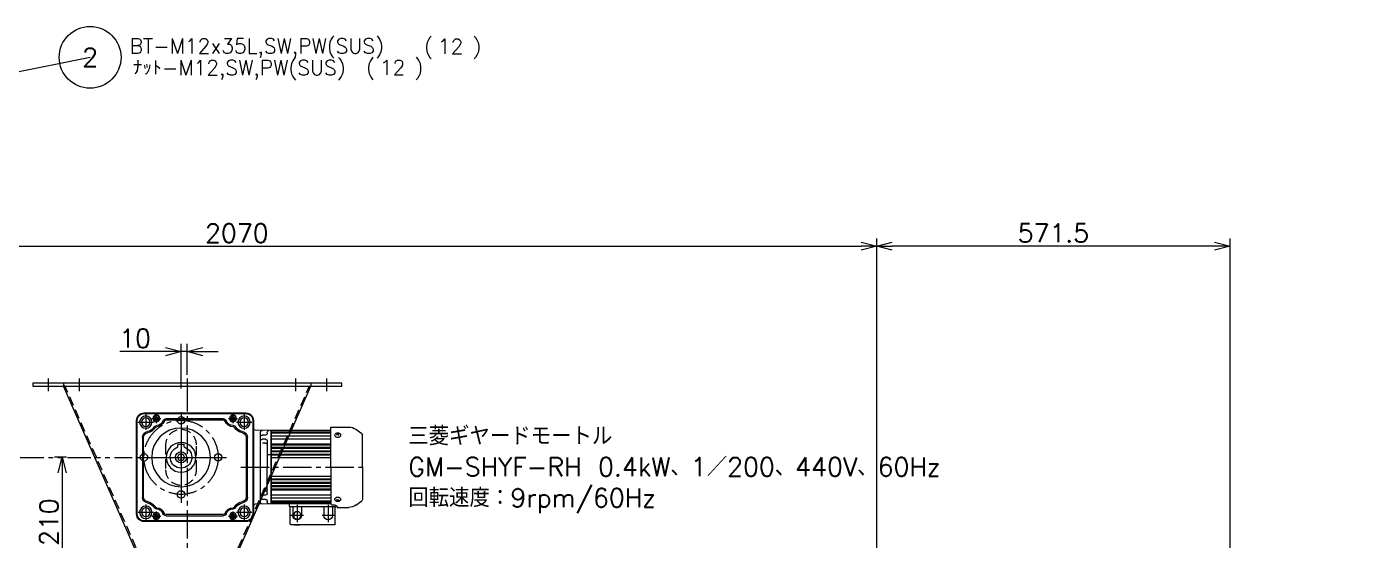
# Model space of a CAD drawing. Header units: millimetres. Extents: x 0 to 38884, y -3675 to 8056.
# Drawn here: x 4316 to 6456, y 2243 to 3075 of the extents above; entities that cross this region are included whole.
import ezdxf
from ezdxf import colors
from ezdxf.entities.mleader import LeaderData, LeaderLine
from ezdxf.enums import TextEntityAlignment as Align
from ezdxf.math import Vec2, Vec3

# ---------------------------------------------------------------- set-up
doc = ezdxf.new("R2010")
doc.units = ezdxf.units.MM
doc.header["$LTSCALE"] = 2.4
doc.header["$PDMODE"] = 99
doc.header["$PDSIZE"] = 1
for name, pattern in [('CENTER2', [28.575, 19.05, -3.175, 3.175, -3.175]), ('HIDDEN', [9.525, 6.35, -3.175]), ('PHANTOM2', [31.75, 15.875, -3.175, 3.175, -3.175, 3.175, -3.175])]:
    doc.linetypes.add(name, pattern=pattern)
for name, color, linetype, lineweight in [('04_HIDDEN', 2, 'HIDDEN', 13), ('05_CENTER', 4, 'CENTER2', 13), ('06_PHANTOM', 2, 'PHANTOM2', 13), ('07_TEXT', 3, 'Continuous', 13), ('08_DIM', 3, 'Continuous', 13)]:
    doc.layers.add(name, color=color, linetype=linetype, lineweight=lineweight)
doc.layers.add('10_DRAFT', color=8, linetype='Continuous', lineweight=0, plot=False)
doc.styles.add('KSS_TXT', font='txt.shx', dxfattribs={"bigfont": 'extfont2.shx'})
doc.styles.add('KSS_TXT_L', font='txt.shx', dxfattribs={"height": 3, "bigfont": 'extfont2.shx'})
doc.styles.get("Standard").update_dxf_attribs({"font": 'txt.shx', "bigfont": 'extfont2.shx'})
doc.dimstyles.new('KSS_DIM', dxfattribs={"dimscale": 2, "dimtxt": 3, "dimasz": 2.5, "dimexe": 1.25, "dimexo": 0.625, "dimtad": 1, "dimdsep": 46, "dimtxsty": 'KSS_TXT', "dimblk": 'OPEN30', "dimcen": 0, "dimazin": 2, "dimtfac": 0.75, "dimtmove": 0, "dimatfit": 3, "dimldrblk": 'OPEN30', "dimfxl": 1.25, "dimtolj": 1, "dimarcsym": 0})

# ---------------------------------------------------------------- blocks, each defined once
blk = doc.blocks.new('_Open30')
at = {"color": 0, "linetype": 'ByBlock', "lineweight": -2}
for p, q in [((-1, 0.268), (0, 0)), ((0, 0), (-1, -0.268)), ((0, 0), (-1, 0))]:
    blk.add_line(p, q, dxfattribs=at)
blk = doc.blocks.new('*D171')
at = {"layer": '08_DIM', "color": 0, "lineweight": -2, "transparency": 16777216}
for p, q in [((4540.6, 2548.9), (4466.8, 2548.9)), ((4565.6, 2488.8), (4565.6, 2561.4)), ((4575.6, 2548.9), (4565.6, 2548.9)), ((4575.6, 2511.3), (4575.6, 2561.4)), ((4600.6, 2548.9), (4625.6, 2548.9))]:
    blk.add_line(p, q, dxfattribs=at)
at = {"layer": 'Defpoints', "color": 0, "transparency": 16777216}
for p in [(4565.6, 2548.9), (4575.6, 2505), (4565.6, 2482.6)]:
    blk.add_point(p, dxfattribs=at)
at = {"layer": '08_DIM', "color": 0, "lineweight": -2, "transparency": 16777216, "xscale": 25, "yscale": 25, "zscale": 25}
blk.add_blockref('_Open30', (4565.6, 2548.9), dxfattribs=at)
at = {"layer": '08_DIM', "color": 0, "lineweight": -2, "transparency": 16777216, "xscale": 25, "yscale": 25, "zscale": 25, "rotation": 180}
blk.add_blockref('_Open30', (4575.6, 2548.9), dxfattribs=at)
at = {"layer": '08_DIM', "color": 0, "transparency": 16777216, "insert": (4491.2, 2570.2), "char_height": 30, "attachment_point": 5, "style": 'KSS_TXT'}
blk.add_mtext('\\A1;10', dxfattribs=at)
blk = doc.blocks.new('AM_BALLOON1')
at = {"transparency": 16777216}
blk.add_circle((0, 0), 5, dxfattribs=at)
blk.add_attdef('B_NUMBER', text='', height=3, dxfattribs=at).set_placement((0, 0), align=Align.MIDDLE_CENTER)
blk = doc.blocks.new('_OPEN')
at = {"color": 0, "linetype": 'ByBlock'}
for p, q in [((-1, 0.17), (0, 0)), ((0, 0), (-1, -0.17)), ((0, 0), (-1, 0))]:
    blk.add_line(p, q, dxfattribs=at)
blk = doc.blocks.new('*D201')
at = {"layer": '08_DIM', "color": 0, "lineweight": -2, "transparency": 16777216}
for p, q in [((4380.1, 2377.6), (4360.8, 2377.6)), ((4373.3, 2352.6), (4373.3, 2192.6)), ((4499.7, 2167.6), (4360.8, 2167.6))]:
    blk.add_line(p, q, dxfattribs=at)
at = {"layer": 'Defpoints', "color": 0, "transparency": 16777216}
for p in [(4386.4, 2377.6), (4373.3, 2167.6), (4505.9, 2167.6)]:
    blk.add_point(p, dxfattribs=at)
at = {"layer": '08_DIM', "color": 0, "lineweight": -2, "transparency": 16777216, "xscale": 25, "yscale": 25, "zscale": 25}
for p, rotation in [((4373.3, 2377.6), 90), ((4373.3, 2167.6), 270)]:
    blk.add_blockref('_Open30', p, dxfattribs=dict(at, rotation=rotation))
at = {"layer": '08_DIM', "color": 0, "transparency": 16777216, "insert": (4352, 2272.6), "char_height": 30, "attachment_point": 5, "rotation": 90, "style": 'KSS_TXT'}
blk.add_mtext('\\A1;210', dxfattribs=at)
blk = doc.blocks.new('*U52')
at = {"layer": '07_TEXT', "color": 0, "style": 'KSS_TXT'}
for s, p in [('(', (49, 1.04)), (')', (58.77, 1.04))]:
    blk.add_text(s, height=3, dxfattribs=at).set_placement(p)
blk.add_attdef('補助材料名', (1.87, 1), '', height=3, dxfattribs=at)
blk.add_attdef('個数', text='', height=3, dxfattribs=at).set_placement((54.36, 1.04), align=Align.CENTER)
blk = doc.blocks.new('*U53')
at = {"layer": '07_TEXT', "color": 0, "style": 'KSS_TXT'}
for s, p in [('(', (61.39, 0.91)), (')', (71.16, 0.91))]:
    blk.add_text(s, height=3, dxfattribs=at).set_placement(p)
blk.add_attdef('補助材料名', (1.87, 1), '', height=3, dxfattribs=at)
blk.add_attdef('個数', text='', height=3, dxfattribs=at).set_placement((66.75, 0.91), align=Align.CENTER)
blk = doc.blocks.new('*D316')
at = {"layer": '08_DIM', "color": 0, "lineweight": -2, "transparency": 16777216}
for p, q in [((5690.8, 1828.4), (5690.8, 2732)), ((6237.3, 2719.5), (5715.8, 2719.5)), ((6262.3, 1624.1), (6262.3, 2732))]:
    blk.add_line(p, q, dxfattribs=at)
at = {"layer": 'Defpoints', "color": 0, "transparency": 16777216}
for p in [(5690.8, 2719.5), (5690.8, 1822.2), (6262.3, 1617.9)]:
    blk.add_point(p, dxfattribs=at)
at = {"layer": '08_DIM', "color": 0, "lineweight": -2, "transparency": 16777216, "xscale": 25, "yscale": 25, "zscale": 25, "rotation": 180}
blk.add_blockref('_Open30', (5690.8, 2719.5), dxfattribs=at)
at = {"layer": '08_DIM', "color": 0, "lineweight": -2, "transparency": 16777216, "xscale": 25, "yscale": 25, "zscale": 25}
blk.add_blockref('_Open30', (6262.3, 2719.5), dxfattribs=at)
at = {"layer": '08_DIM', "color": 0, "transparency": 16777216, "insert": (5976.6, 2740.8), "char_height": 30, "attachment_point": 5, "style": 'KSS_TXT'}
blk.add_mtext('\\A1;571.5', dxfattribs=at)
blk = doc.blocks.new('*D455')
at = {"layer": '08_DIM', "color": 0, "lineweight": -2, "transparency": 16777216}
for p, q in [((3620.8, 2713.2), (3620.8, 2732)), ((3645.8, 2719.5), (5665.8, 2719.5)), ((5690.8, 1828.4), (5690.8, 2732))]:
    blk.add_line(p, q, dxfattribs=at)
at = {"layer": 'Defpoints', "color": 0, "transparency": 16777216}
for p in [(5690.8, 2719.5), (3620.8, 2707), (5690.8, 1822.2)]:
    blk.add_point(p, dxfattribs=at)
at = {"layer": '08_DIM', "color": 0, "lineweight": -2, "transparency": 16777216, "xscale": 25, "yscale": 25, "zscale": 25, "rotation": 180}
blk.add_blockref('_Open30', (3620.8, 2719.5), dxfattribs=at)
at = {"layer": '08_DIM', "color": 0, "lineweight": -2, "transparency": 16777216, "xscale": 25, "yscale": 25, "zscale": 25}
blk.add_blockref('_Open30', (5690.8, 2719.5), dxfattribs=at)
at = {"layer": '08_DIM', "color": 0, "transparency": 16777216, "insert": (4655.8, 2740.7), "char_height": 30, "attachment_point": 5, "style": 'KSS_TXT'}
blk.add_mtext('\\A1;2070', dxfattribs=at)
blk = doc.blocks.new('GM-SHYF-RH 0.4kW、1／160、＊＊V、60Hza_1')
at = {"color": 0}
for p, q in [((60, 72), (-105, 72)), ((60, 71), (-105, 71)), ((-282.7, 45.4), (-292.4, 38.6)), ((-242.5, 49), (-271.2, 49)), ((-242.5, -16), (-242.5, 49)), ((-242.5, 43.5), (-145.5, 43.5)), ((-175.5, 43.5), (-145.5, 43.5)), ((-145.5, 43.5), (-119.9, 43.9)), ((-145.5, -16), (-145.5, 43.5)), ((-145.5, 43.5), (-145.5, -16)), ((-117, 60), (-117, -92)), ((-116, 60), (-116, -92)), ((-68.1, 62.5), (24.1, 62.5)), ((24.1, 60.5), (-68.1, 60.5)), ((71, -92), (71, 60)), ((72, -92), (72, 60)), ((-293.5, -16), (-293.5, 36.4)), ((-255.5, 38.9), (-253.5, 37.7)), ((-253.5, 37.7), (-255.5, 36.1)), ((-251.5, 38.9), (-253.5, 37.7)), ((-253.5, 37.7), (-251.5, 36.1)), ((-242.5, 41), (-145.5, 41)), ((-242.5, 40), (-145.5, 40)), ((-242.5, 39), (-145.5, 39)), ((-242.5, 34.3), (-145.5, 34.3)), ((-242.5, 29.4), (-145.5, 29.4)), ((-139.5, 39.5), (-139.5, 40.5)), ((-139.5, 39.5), (-139.5, 39.1)), ((-139.5, 26.2), (-139.5, -16)), ((-136.5, 36.1), (-131.5, 36.1)), ((-136.5, 29.2), (-131.5, 29.2)), ((-136.5, 23), (-131.5, 23)), ((-128.5, -72.7), (-128.5, 40.7)), ((-117, 19.4), (-117, 33.2)), ((-107.5, -64.3), (-107.5, 32.3)), ((-105.5, 32.3), (-105.5, -64.3)), ((60.5, -64.3), (60.5, 32.3)), ((62.5, 32.3), (62.5, -64.3)), ((-242.5, 21.3), (-145.5, 21.3)), ((-242.5, 19.7), (-145.5, 19.7)), ((-242.5, 15.8), (-145.5, 15.8)), ((-242.5, 14.3), (-145.5, 14.3)), ((-242.5, 10.2), (-145.5, 10.2)), ((-242.5, 8.8), (-145.5, 8.8)), ((-242.5, 4.6), (-145.5, 4.6)), ((-242.5, 3.4), (-145.5, 3.4)), ((-145.5, 4), (-139.5, 4)), ((-5, 16.8), (-5, 20.8)), ((-5, 20.8), (5, 20.8)), ((5, 16.8), (5, 20.8)), ((-293.5, -16), (-293.5, -68.4)), ((-242.5, -1), (-145.5, -1)), ((-242.5, -16), (-242.5, -74.6)), ((-145.5, -16), (-145.5, -75.5)), ((-145.5, -75.5), (-145.5, -16)), ((-139.5, -58.2), (-139.5, -16)), ((-242.5, -31), (-145.5, -31)), ((-242.5, -35.4), (-145.5, -35.4)), ((-242.5, -36.6), (-145.5, -36.6)), ((-242.5, -40.8), (-145.5, -40.8)), ((-242.5, -42.2), (-145.5, -42.2)), ((-145.5, -36), (-139.5, -36)), ((-242.5, -46.3), (-145.5, -46.3)), ((-242.5, -47.8), (-145.5, -47.8)), ((-242.5, -51.7), (-145.5, -51.7)), ((-242.5, -53.3), (-145.5, -53.3)), ((-242.5, -61.4), (-145.5, -61.4)), ((-136.5, -55), (-131.5, -55)), ((-136.5, -61.2), (-131.5, -61.2)), ((-117, -51.4), (-117, -65.2)), ((-282.7, -77.4), (-292.4, -70.6)), ((-252.5, -81), (-271.2, -81)), ((-253.5, -69.7), (-255.5, -68.1)), ((-255.5, -70.9), (-253.5, -69.7)), ((-253.5, -69.7), (-251.5, -68.1)), ((-251.5, -70.9), (-253.5, -69.7)), ((-252.5, -81), (-252.5, -80.6)), ((-250.5, -79.5), (-250.5, -77.8)), ((-175.5, -79.5), (-250.5, -79.5)), ((-249.5, -77.6), (-245.5, -77.6)), ((-249.5, -108), (-249.5, -79.5)), ((-245, -79.5), (-245, -94)), ((-242.5, -66.3), (-145.5, -66.3)), ((-242.5, -71), (-145.5, -71)), ((-242.5, -72), (-145.5, -72)), ((-242.5, -73), (-145.5, -73)), ((-175.5, -74.5), (-242.5, -74.5)), ((-231, -79.5), (-231, -94)), ((-195, -79.5), (-195, -94)), ((-181, -79.5), (-181, -94)), ((-176.5, -108), (-176.5, -79.5)), ((-175.5, -79.5), (-175.5, -74.5)), ((-175.5, -75.5), (-145.5, -75.5)), ((-145.5, -75.5), (-119.9, -75.9)), ((-139.5, -71.5), (-139.5, -71.1)), ((-139.5, -71.5), (-139.5, -71.1)), ((-139.5, -71.5), (-139.5, -72.5)), ((-136.5, -68.1), (-131.5, -68.1)), ((-105, -103), (60, -103)), ((-105, -104), (60, -104)), ((-68.1, -92.5), (24.1, -92.5)), ((24.1, -94.5), (-68.1, -94.5)), ((-177.5, -109), (-248.5, -109)), ((-191.5, -109), (-191.5, -109.5)), ((-183.5, -109.5), (-191.5, -109.5)), ((-186, -109), (-186, -109.5)), ((-183.5, -109), (-183.5, -109.5))]:
    blk.add_line(p, q, dxfattribs=at)
at = {"color": 0, "linetype": 'CENTER2'}
for p, q in [((-102, 69.5), (-102, 44.5)), ((-84, 70.4), (-84, 55.6)), ((0, 65.4), (0, -65.4)), ((40, 70.4), (40, 55.6)), ((57, 69.5), (57, 44.5)), ((-89.5, 57), (-114.5, 57)), ((-76.6, 63), (-91.4, 63)), ((47.4, 63), (32.6, 63)), ((69.5, 57), (44.5, 57)), ((65.4, 0), (-65.4, 0)), ((-96.6, -16), (-297.8, -16)), ((-238, -76.7), (-238, -104.7)), ((-188, -76.7), (-188, -104.7)), ((-102, -76.5), (-102, -101.5)), ((57, -76.5), (57, -101.5)), ((-247.6, -94), (-228.4, -94)), ((-198.2, -94), (-177.8, -94)), ((-89.5, -89), (-114.5, -89)), ((-76.6, -95), (-91.4, -95)), ((-84, -87.6), (-84, -102.4)), ((47.4, -95), (32.6, -95)), ((40, -87.6), (40, -102.4)), ((69.5, -89), (44.5, -89))]:
    blk.add_line(p, q, dxfattribs=at)
at = {"color": 0, "linetype": 'Continuous'}
for p, q in [((-84, 65.9), (-86.5, 64.4)), ((-86.5, 61.6), (-86.5, 64.4)), ((-84, 65.9), (-81.5, 64.4)), ((-81.5, 64.4), (-81.5, 61.6)), ((40, 65.9), (37.5, 64.4)), ((37.5, 61.6), (37.5, 64.4)), ((40, 65.9), (42.5, 64.4)), ((42.5, 64.4), (42.5, 61.6)), ((-84, 60.1), (-86.5, 61.6)), ((-81.5, 61.6), (-84, 60.1)), ((40, 60.1), (37.5, 61.6)), ((42.5, 61.6), (40, 60.1)), ((-84, -92.1), (-86.5, -93.6)), ((-86.5, -96.4), (-86.5, -93.6)), ((-84, -97.9), (-86.5, -96.4)), ((-84, -92.1), (-81.5, -93.6)), ((-81.5, -96.4), (-84, -97.9)), ((-81.5, -93.6), (-81.5, -96.4)), ((40, -92.1), (37.5, -93.6)), ((37.5, -96.4), (37.5, -93.6)), ((40, -97.9), (37.5, -96.4)), ((40, -92.1), (42.5, -93.6)), ((42.5, -96.4), (40, -97.9)), ((42.5, -93.6), (42.5, -96.4))]:
    blk.add_line(p, q, dxfattribs=at)
at = {"color": 0}
for points in [[(-248.8, 35.9), (-248.9, 36.6), (-249.2, 37.3), (-249.6, 37.9), (-250.2, 38.5), (-250.9, 38.9), (-251.7, 39.3), (-252.6, 39.5), (-253.5, 39.5), (-254.4, 39.5), (-255.3, 39.3), (-256.1, 38.9), (-256.8, 38.5), (-257.4, 37.9), (-257.8, 37.3), (-258.1, 36.6), (-258.2, 35.9), (-258.1, 35.2), (-257.8, 34.5), (-257.4, 33.9), (-256.8, 33.4), (-256.1, 32.9), (-255.3, 32.6), (-254.4, 32.4), (-253.5, 32.3), (-252.6, 32.4), (-251.7, 32.6), (-250.9, 32.9), (-250.2, 33.4), (-249.6, 33.9), (-249.2, 34.5), (-248.9, 35.2)], [(-248.8, -67.9), (-248.9, -67.2), (-249.2, -66.5), (-249.6, -65.9), (-250.2, -65.4), (-250.9, -64.9), (-251.7, -64.6), (-252.6, -64.4), (-253.5, -64.3), (-254.4, -64.4), (-255.3, -64.6), (-256.1, -64.9), (-256.8, -65.4), (-257.4, -65.9), (-257.8, -66.5), (-258.1, -67.2), (-258.2, -67.9), (-258.1, -68.6), (-257.8, -69.3), (-257.4, -69.9), (-256.8, -70.5), (-256.1, -70.9), (-255.3, -71.3), (-254.4, -71.5), (-253.5, -71.5), (-252.6, -71.5), (-251.7, -71.3), (-250.9, -70.9), (-250.2, -70.5), (-249.6, -69.9), (-249.2, -69.3), (-248.9, -68.6)]]:
    blk.add_lwpolyline(points, close=True, dxfattribs=at)
for centre, radius in [((-102, 57), 10), ((-84, 63), 5.5), ((40, 63), 5.5), ((57, 57), 10), ((-102, 57), 7), ((0, 0), 47.5), ((57, 57), 7), ((0, 0), 24), ((-102, -89), 10), ((-102, -89), 7), ((57, -89), 10), ((57, -89), 7), ((-188, -94), 6), ((-84, -95), 5.5), ((40, -95), 5.5)]:
    blk.add_circle(centre, radius, dxfattribs=at)
at = {"color": 0, "linetype": 'Continuous'}
for centre in [(-84, 63), (40, 63), (-84, -95), (40, -95)]:
    blk.add_circle(centre, 5, dxfattribs=at)
at = {"color": 0}
for centre, radius, start, end in [((-105, 60), 12, 90, 180), ((-105, 60), 11, 90, 180), ((60, 60), 12, 0, 90), ((60, 60), 11, 0, 90), ((-271.2, 29), 20, 90, 125), ((-142.5, 40.5), 3, 0, 90), ((-131.5, 40.7), 3, 0, 90.9812), ((-120, 46.9), 3, 271, 0), ((-102, 57), 15.5, 279.2069, 328.412), ((-102, 57), 17.5, 279.2069, 328.412), ((-84.1, 46), 5.5, 89.6249, 148.412), ((-84.1, 46), 3.5, 89.6249, 148.412), ((-84, 63), 11.5, 269.6249, 339.3338), ((-84, 63), 13.5, 269.6249, 339.3338), ((-68.1, 57), 5.5, 90, 159.3338), ((-68.1, 57), 3.5, 90, 159.3338), ((24.1, 57), 5.5, 20.6662, 90), ((24.1, 57), 3.5, 20.6662, 90), ((40, 63), 13.5, 200.6662, 266.9553), ((40, 63), 11.5, 200.6662, 266.9553), ((39.1, 46), 3.5, 31.5123, 86.9553), ((39.1, 46), 5.5, 31.5123, 86.9553), ((57, 57), 17.5, 211.5123, 260.7931), ((57, 57), 15.5, 211.5123, 260.7931), ((-290.9, 36.4), 2.6, 125, 180), ((-136.5, 39.1), 3, 180, 270), ((-136.5, 26.2), 3, 90, 180), ((-136.5, 20), 3, 90, 180), ((-131.5, 33.1), 3, 0, 90), ((-131.5, 26.2), 3, 0, 90), ((-98, 32.3), 9.5, 99.2069, 180), ((-98, 32.3), 7.5, 99.2069, 180), ((53, 32.3), 7.5, 0, 80.7931), ((53, 32.3), 9.5, 0, 80.7931), ((0, 0), 17.5, 106.6016, 73.3984), ((-136.5, -52), 3, 180, 270), ((-136.5, -58.2), 3, 180, 270), ((-131.5, -58.2), 3, 270, 0), ((-290.9, -68.4), 2.6, 180, 235), ((-271.2, -61), 20, 235, 270), ((-249.5, -80.6), 3, 90, 180), ((-245.5, -74.6), 3, 270, 0), ((-142.5, -72.5), 3, 270, 0), ((-136.5, -71.1), 3, 90, 180), ((-131.5, -72.7), 3, 269.0188, 0), ((-131.5, -65.1), 3, 270, 0), ((-120, -78.9), 3, 0, 89), ((-98, -64.3), 9.5, 180, 260.7931), ((-98, -64.3), 7.5, 180, 260.7931), ((-102, -89), 15.5, 31.586, 80.7931), ((-102, -89), 17.5, 31.586, 80.7931), ((-84.1, -78), 5.5, 211.586, 270.3738), ((-84.1, -78), 3.5, 211.586, 270.3738), ((-84, -95), 13.5, 20.6684, 90.3738), ((-84, -95), 11.5, 20.6684, 90.3738), ((40, -95), 13.5, 93.046, 159.3316), ((40, -95), 11.5, 93.046, 159.3316), ((39.1, -78), 3.5, 273.046, 328.4898), ((39.1, -78), 5.5, 273.046, 328.4898), ((57, -89), 17.5, 99.2069, 148.4898), ((57, -89), 15.5, 99.2069, 148.4898), ((53, -64.3), 7.5, 279.2069, 0), ((53, -64.3), 9.5, 279.2069, 0), ((-238, -94), 7, 180, 0), ((-188, -94), 7, 180, 0), ((-105, -92), 12, 180, 270), ((-105, -92), 11, 180, 270), ((-68.1, -89), 5.5, 200.6684, 270), ((-68.1, -89), 3.5, 200.6684, 270), ((24.1, -89), 3.5, 270, 339.3316), ((24.1, -89), 5.5, 270, 339.3316), ((60, -92), 11, 270, 0), ((60, -92), 12, 270, 0), ((-248.5, -108), 1, 180, 270), ((-177.5, -108), 1, 270, 0)]:
    blk.add_arc(centre, radius, start, end, dxfattribs=at)
blk = doc.blocks.new('A$C35045EA2_1')
at = {"color": 0, "linetype": 'CENTER2'}
for p, q in [((-12, 0), (12, 0)), ((0, -12), (0, 12))]:
    blk.add_line(p, q, dxfattribs=at)
at = {"color": 0}
for p, q in [((-5.8, 0), (-2.9, 5)), ((-2.9, -5), (-5.8, 0)), ((-2.9, 5), (2.9, 5)), ((2.9, 5), (5.8, 0)), ((5.8, 0), (2.9, -5)), ((2.9, -5), (-2.9, -5))]:
    blk.add_line(p, q, dxfattribs=at)
blk.add_circle((0, 0), 9, dxfattribs=at)
at = {"layer": '10_DRAFT', "style": 'KSS_TXT_L'}
blk.add_text('CS-M12', height=0.3, dxfattribs=at).set_placement((-0.7, -0.5))
blk = doc.blocks.new('A$C78E2109B_1')
at = {"color": 4, "xscale": -1}
blk.add_blockref('GM-SHYF-RH 0.4kW、1／160、＊＊V、60Hza_1', (0, 0), dxfattribs=at)
blk.add_blockref('A$C35045EA2_1', (0, 0))
blk = doc.blocks.new('A$C27E27D08_1')
at = {"color": 0}
for p, q in [((-57.2, 0), (-200, 325)), ((57.2, 0), (200, 325))]:
    blk.add_line(p, q, dxfattribs=at)
blk.add_lwpolyline([(-250, 325), (250, 325), (250, 330), (-250, 330)], close=True, dxfattribs=at)
for centre, radius in [((-10, 270), 6), ((-70, 210), 6), ((50, 210), 6), ((-10, 150), 6), ((0, 0), 57.1), ((0, 0), 54)]:
    blk.add_circle(centre, radius, dxfattribs=at)
at = {"layer": '04_HIDDEN'}
for p, q in [((-200, 330), (-200, 325)), ((-197.9, 325.9), (-200, 325)), ((-55, 0.9), (-197.9, 325.9)), ((55, 0.9), (197.9, 325.9)), ((197.9, 325.9), (200, 325)), ((200, 330), (200, 325)), ((-55, 0.9), (-57.2, 0)), ((55, 0.9), (57.2, 0))]:
    blk.add_line(p, q, dxfattribs=at)
blk.add_lwpolyline([(15, 190), (15, 230, 1), (-35, 230), (-35, 190, 1)], format="xyb", close=True, dxfattribs=at)
at = {"layer": '05_CENTER'}
for p, q in [((-225, 337.5), (-225, 317.3)), ((-175, 337.5), (-175, 317.3)), ((0, 337.5), (0, 317.3)), ((0, 330), (0, -73.8)), ((175, 337.5), (175, 317.3)), ((225, 337.5), (225, 317.3)), ((-10, 283.4), (-10, 136.6)), ((-83.4, 210), (63.4, 210)), ((-69.6, 0), (69.6, 0))]:
    blk.add_line(p, q, dxfattribs=at)
blk.add_circle((-10, 210), 60, dxfattribs=at)

msp = doc.modelspace()

# ---------------------------------------------------------------- linework, layer by layer
at = {"layer": '06_PHANTOM'}
msp.add_line((4305.4643, 2377.5721), (4486.6862, 2377.5721), dxfattribs=at)

# ---------------------------------------------------------------- block references
for name, p in [('A$C27E27D08_1', (4575.5643, 2167.5721)), ('A$C78E2109B_1', (4565.5643, 2377.5721))]:
    msp.add_blockref(name, p)
at = {"layer": '08_DIM', "color": 15, "xscale": 8, "yscale": 8, "zscale": 8}
for name, p, values in [('*U53', (4467.4938, 3023.6726), {'補助材料名': 'BT-M12x35L,SW,PW(SUS)', '個数': '12'}), ('*U52', (4472.658, 2988.4971), {'補助材料名': 'ﾅｯﾄ-M12,SW,PW(SUS)', '個数': '12'})]:
    msp.add_blockref(name, p, dxfattribs=at).add_auto_attribs(values)

# ---------------------------------------------------------------- texts
at = {"layer": '07_TEXT', "color": 4, "insert": (4933.1316, 2427.138), "char_height": 30, "width": 961.465908, "attachment_point": 1, "style": 'KSS_TXT'}
msp.add_mtext('三菱ギヤードモートル\\PGM-SHYF-RH 0.4kW、1／200、440V、60Hz\\P回転速度：9rpm/60Hz', dxfattribs=at)

# ---------------------------------------------------------------- dimensions: what is measured, and where the dimension line sits
at = {"layer": '08_DIM', "color": 1}
for base, p1, p2, override, picture, middle in [((5690.8009, 2719.4925), (3620.8009, 2706.9925), (5690.8009, 1822.1548), {"dimscale": 10, "dimarcsym": 1}, '*D455', (4655.8009, 2740.7425)), ((4565.5643, 2548.9382), (4575.5643, 2505.0396), (4565.5643, 2482.5721), {"dimscale": 10}, '*D171', (4491.1893, 2570.1882))]:
    dim = msp.add_linear_dim(base=base, p1=p1, p2=p2, dimstyle='KSS_DIM', override=override, dxfattribs=at)
    dim.commit()
    dim.dimension.update_dxf_attribs({"geometry": picture, "text_midpoint": middle})
at = {"layer": '08_DIM'}
dim = msp.add_linear_dim(base=(5690.8009, 2719.4925), p1=(6262.3009, 1617.866), p2=(5690.8009, 1822.1548), dimstyle='KSS_DIM', override={"dimscale": 10, "dimarcsym": 1}, dxfattribs=at)
dim.commit()
dim.dimension.update_dxf_attribs({"geometry": '*D316', "text_midpoint": (5976.5509, 2740.7842)})
at = {"layer": '08_DIM', "color": 1}
dim = msp.add_linear_dim(base=(4373.2618, 2167.5721), p1=(4386.3788, 2377.5721), p2=(4505.9268, 2167.5721), angle=90, dimstyle='KSS_DIM', override={"dimscale": 10}, dxfattribs=at)
dim.commit()
dim.dimension.update_dxf_attribs({"geometry": '*D201', "text_midpoint": (4352.0118, 2272.5721)})

# ---------------------------------------------------------------- leaders
at = {"layer": '08_DIM'}
ml = msp.add_multileader_block('Standard', dxfattribs=at)
ml.set_content('AM_BALLOON1', color=256, scale=10)
ml.set_attribute('B_NUMBER', '2', width=0)
ml.set_leader_properties(color=256, linetype='ByLayer', lineweight=-1)
ml.set_arrow_properties(name='OPEN30')
ml.build(insert=Vec2(0, 0))
ml.multileader.update_dxf_attribs({"has_dogleg": 0, "text_right_attachment_type": 6, "dogleg_length": 0, "arrow_head_size": 25, "scale": 10, "block_connection_type": 1})
ctx = ml.context
ctx.base_point, ctx.scale, ctx.char_height, ctx.arrow_head_size, ctx.landing_gap_size, ctx.plane_origin = Vec3(4418.4596, 3025.2939), 10, 40, 25, 20, Vec3(4484.7064, 3312.1996)
ctx.right_attachment, ctx.attachment_type = 6, 1
notes = []
notes.append((ctx, [(0, (1, 1, 0), (4418.4596, 3025.2939), (1, 0), 0, [(0, [(4220.8009, 2985.9833)], 0, [])])]))
ctx.block.insert = Vec3(4418.4596, 3025.2939)
ml = msp.add_multileader_block('Standard', dxfattribs=at)
ml.set_content('AM_BALLOON1', color=256, scale=3)
ml.set_attribute('B_NUMBER', 'B', width=0)
ml.set_leader_properties(color=256, linetype='ByLayer', lineweight=-1)
ml.set_arrow_properties(name='OPEN')
ml.build(insert=Vec2(0, 0))
ml.multileader.update_dxf_attribs({"leader_type": 0, "has_dogleg": 0, "text_right_attachment_type": 6, "dogleg_length": 0, "arrow_head_size": 6, "scale": 3, "block_connection_type": 1})
ctx = ml.context
ctx.base_point, ctx.scale, ctx.char_height, ctx.arrow_head_size, ctx.landing_gap_size, ctx.plane_origin = Vec3(10430.3073, 2738.286), 3, 12, 6, 6, Vec3(10430.3073, 2738.286)
ctx.right_attachment, ctx.attachment_type = 6, 1
notes.append((ctx, [(0, (0, 0, 0), (0, 0), (1, 0), 1, [])]))
ctx.block.insert = Vec3(10430.3073, 2738.286)
ml = msp.add_multileader_block('Standard', dxfattribs=at)
ml.set_content('AM_BALLOON1', color=256, scale=3)
ml.set_attribute('B_NUMBER', 'L', width=0)
ml.set_leader_properties(color=256, linetype='ByLayer', lineweight=-1)
ml.set_arrow_properties(name='OPEN')
ml.build(insert=Vec2(0, 0))
ml.multileader.update_dxf_attribs({"leader_type": 0, "has_dogleg": 0, "text_right_attachment_type": 6, "dogleg_length": 0, "arrow_head_size": 6, "scale": 3, "block_connection_type": 1})
ctx = ml.context
ctx.base_point, ctx.scale, ctx.char_height, ctx.arrow_head_size, ctx.landing_gap_size, ctx.plane_origin = Vec3(10446.325, 2647.0109), 3, 12, 6, 6, Vec3(10446.325, 2647.0109)
ctx.right_attachment, ctx.attachment_type = 6, 1
notes.append((ctx, [(0, (0, 0, 0), (0, 0), (1, 0), 1, [])]))
ctx.block.insert = Vec3(10446.325, 2647.0109)
ml = msp.add_multileader_block('Standard', dxfattribs=at)
ml.set_content('AM_BALLOON1', color=256, scale=3)
ml.set_attribute('B_NUMBER', 'I', width=0)
ml.set_leader_properties(color=256, linetype='ByLayer', lineweight=-1)
ml.set_arrow_properties(name='OPEN')
ml.build(insert=Vec2(0, 0))
ml.multileader.update_dxf_attribs({"leader_type": 0, "has_dogleg": 0, "text_right_attachment_type": 6, "dogleg_length": 0, "arrow_head_size": 6, "scale": 3, "block_connection_type": 1})
ctx = ml.context
ctx.base_point, ctx.scale, ctx.char_height, ctx.arrow_head_size, ctx.landing_gap_size, ctx.plane_origin = Vec3(10429.5372, 2608.367), 3, 12, 6, 6, Vec3(10429.5372, 2608.367)
ctx.right_attachment, ctx.attachment_type = 6, 1
notes.append((ctx, [(0, (0, 0, 0), (0, 0), (1, 0), 1, [])]))
ctx.block.insert = Vec3(10429.5372, 2608.367)
ml = msp.add_multileader_block('Standard', dxfattribs=at)
ml.set_content('AM_BALLOON1', color=256, scale=3)
ml.set_attribute('B_NUMBER', 'H', width=0)
ml.set_leader_properties(color=256, linetype='ByLayer', lineweight=-1)
ml.set_arrow_properties(name='OPEN')
ml.build(insert=Vec2(0, 0))
ml.multileader.update_dxf_attribs({"leader_type": 0, "has_dogleg": 0, "text_right_attachment_type": 6, "dogleg_length": 0, "arrow_head_size": 6, "scale": 3, "block_connection_type": 1})
ctx = ml.context
ctx.base_point, ctx.scale, ctx.char_height, ctx.arrow_head_size, ctx.landing_gap_size, ctx.plane_origin = Vec3(10445.8021, 2569.0443), 3, 12, 6, 6, Vec3(10445.8021, 2569.0443)
ctx.right_attachment, ctx.attachment_type = 6, 1
notes.append((ctx, [(0, (0, 0, 0), (0, 0), (1, 0), 1, [])]))
ctx.block.insert = Vec3(10445.8021, 2569.0443)
ml = msp.add_multileader_block('Standard', dxfattribs=at)
ml.set_content('AM_BALLOON1', color=256, scale=3)
ml.set_attribute('B_NUMBER', 'G', width=0)
ml.set_leader_properties(color=256, linetype='ByLayer', lineweight=-1)
ml.set_arrow_properties(name='OPEN')
ml.build(insert=Vec2(0, 0))
ml.multileader.update_dxf_attribs({"leader_type": 0, "has_dogleg": 0, "text_right_attachment_type": 6, "dogleg_length": 0, "arrow_head_size": 6, "scale": 3, "block_connection_type": 1})
ctx = ml.context
ctx.base_point, ctx.scale, ctx.char_height, ctx.arrow_head_size, ctx.landing_gap_size, ctx.plane_origin = Vec3(10453.2259, 2484.8045), 3, 12, 6, 6, Vec3(10453.2259, 2484.8045)
ctx.right_attachment, ctx.attachment_type = 6, 1
notes.append((ctx, [(0, (0, 0, 0), (0, 0), (1, 0), 1, [])]))
ctx.block.insert = Vec3(10453.2259, 2484.8045)
ml = msp.add_multileader_block('Standard', dxfattribs=at)
ml.set_content('AM_BALLOON1', color=256, scale=3)
ml.set_attribute('B_NUMBER', 'M', width=0)
ml.set_leader_properties(color=256, linetype='ByLayer', lineweight=-1)
ml.set_arrow_properties(name='OPEN')
ml.build(insert=Vec2(0, 0))
ml.multileader.update_dxf_attribs({"leader_type": 0, "has_dogleg": 0, "text_right_attachment_type": 6, "dogleg_length": 0, "arrow_head_size": 6, "scale": 3, "block_connection_type": 1})
ctx = ml.context
ctx.base_point, ctx.scale, ctx.char_height, ctx.arrow_head_size, ctx.landing_gap_size, ctx.plane_origin = Vec3(10331.1225, 2418.1205), 3, 12, 6, 6, Vec3(10327.6221, 2438.1106)
ctx.right_attachment, ctx.attachment_type = 6, 1
notes.append((ctx, [(0, (0, 0, 0), (0, 0), (1, 0), 1, [])]))
ctx.block.insert = Vec3(10331.1225, 2418.1205)
ml = msp.add_multileader_block('Standard', dxfattribs=at)
ml.set_content('AM_BALLOON1', color=256, scale=3)
ml.set_attribute('B_NUMBER', 'U', width=0)
ml.set_leader_properties(color=256, linetype='ByLayer', lineweight=-1)
ml.set_arrow_properties(name='OPEN')
ml.build(insert=Vec2(0, 0))
ml.multileader.update_dxf_attribs({"leader_type": 0, "has_dogleg": 0, "text_right_attachment_type": 6, "dogleg_length": 0, "arrow_head_size": 6, "scale": 3, "block_connection_type": 1})
ctx = ml.context
ctx.base_point, ctx.scale, ctx.char_height, ctx.arrow_head_size, ctx.landing_gap_size, ctx.plane_origin = Vec3(10338.3343, 2380.9736), 3, 12, 6, 6, Vec3(10334.834, 2400.9636)
ctx.right_attachment, ctx.attachment_type = 6, 1
notes.append((ctx, [(0, (0, 0, 0), (0, 0), (1, 0), 1, [])]))
ctx.block.insert = Vec3(10338.3343, 2380.9736)
for ctx, leaders in notes:
    for number, flags, end, landing, length, lines in leaders:
        leader = LeaderData()
        leader.index, (leader.has_last_leader_line, leader.has_dogleg_vector, leader.attachment_direction) = number, flags
        leader.last_leader_point, leader.dogleg_vector, leader.dogleg_length = Vec3(end), Vec3(landing), length
        for number, points, colour, breaks in lines:
            line = LeaderLine()
            line.index, line.vertices, line.color, line.breaks = number, Vec3.list(points), colors.encode_raw_color(colour), breaks
            leader.lines.append(line)
        ctx.leaders.append(leader)

doc.saveas('drawing.dxf')
